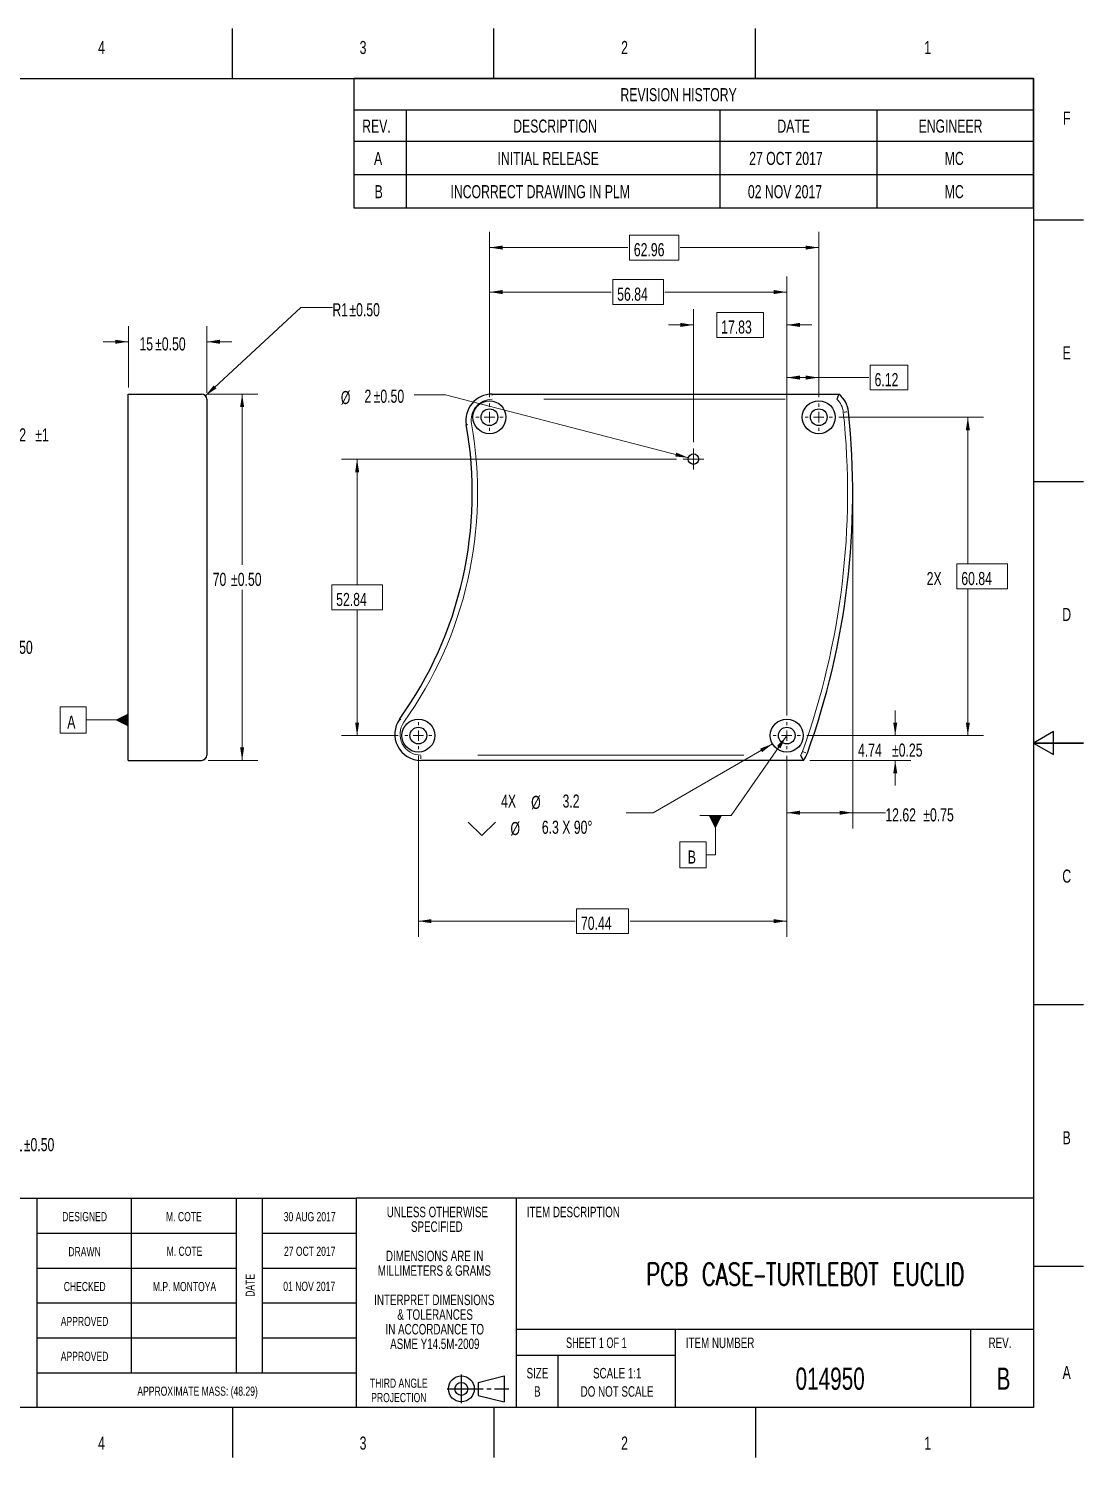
# Model space of a CAD drawing. Header units: millimetres. Extents: x -79 to 429, y -990 to 276.
# Drawn here: x 226.9 to 428.6, y 3.2 to 276.2 of the extents above; entities that cross this region are included whole.
import ezdxf

# ---------------------------------------------------------------- set-up
doc = ezdxf.new("R2010")
doc.units = ezdxf.units.MM
doc.styles.add('SLDTEXTSTYLE0', font='TXT', dxfattribs={"width": 0.7})
doc.styles.add('SLDTEXTSTYLE1', font='TXT', dxfattribs={"width": 0.65})
doc.styles.add('SLDTEXTSTYLE2', font='TXT', dxfattribs={"width": 0.7, "bigfont": 'bigfont'})
doc.dimstyles.new('SLDDIMSTYLE1', dxfattribs={"dimtxt": 2.5, "dimasz": 2.5, "dimexe": 0, "dimexo": 0.0625, "dimgap": -0.625, "dimtad": 0, "dimtih": 1, "dimtoh": 1, "dimrnd": 1e-09, "dimzin": 12, "dimdsep": 46, "dimtxsty": 'SLDTEXTSTYLE0', "dimsah": 1, "dimcen": 0.09, "dimadec": 0, "dimazin": 3, "dimtfac": 1, "dimtmove": 0, "dimatfit": 0, "dimfxl": 1, "dimfrac": 2, "dimtolj": 1, "dimarcsym": 0})
doc.dimstyles.new('SLDDIMSTYLE10', dxfattribs={"dimtxt": 2.5, "dimasz": 2.5, "dimexe": 0, "dimexo": 0.0625, "dimtad": 0, "dimtih": 1, "dimtoh": 1, "dimrnd": 1e-09, "dimzin": 12, "dimdsep": 46, "dimtxsty": 'SLDTEXTSTYLE0', "dimsah": 1, "dimcen": 0.09, "dimadec": 0, "dimazin": 3, "dimtol": 1, "dimtp": 0.5, "dimtm": 0.5, "dimtfac": 1, "dimtofl": 0, "dimtmove": 0, "dimatfit": 3, "dimfxl": 1, "dimfrac": 2, "dimtolj": 1, "dimtzin": 0, "dimarcsym": 0})
doc.dimstyles.new('SLDDIMSTYLE11', dxfattribs={"dimtxt": 2.5, "dimasz": 2.5, "dimexe": 0, "dimexo": 0.0625, "dimtad": 0, "dimtih": 1, "dimtoh": 1, "dimdec": 1, "dimrnd": 1e-09, "dimzin": 12, "dimdsep": 46, "dimtxsty": 'SLDTEXTSTYLE0', "dimsah": 1, "dimcen": 0, "dimadec": 0, "dimazin": 3, "dimtfac": 1, "dimtofl": 0, "dimtmove": 0, "dimatfit": 3, "dimfxl": 1, "dimfrac": 2, "dimtolj": 1, "dimtzin": 12, "dimarcsym": 0})
doc.dimstyles.new('SLDDIMSTYLE12', dxfattribs={"dimtxt": 2.5, "dimasz": 2.5, "dimexe": 0, "dimexo": 0.0625, "dimtad": 0, "dimtih": 1, "dimtoh": 1, "dimrnd": 1e-09, "dimzin": 12, "dimdsep": 46, "dimtxsty": 'SLDTEXTSTYLE0', "dimsah": 1, "dimcen": 0.09, "dimadec": 0, "dimazin": 3, "dimtol": 1, "dimtp": 0.25, "dimtm": 0.25, "dimtfac": 1, "dimtmove": 0, "dimatfit": 0, "dimfxl": 1, "dimfrac": 2, "dimtolj": 1, "dimarcsym": 0})
doc.dimstyles.new('SLDDIMSTYLE13', dxfattribs={"dimtxt": 2.5, "dimasz": 2.5, "dimexe": 0, "dimexo": 0.0625, "dimtad": 0, "dimtih": 1, "dimtoh": 1, "dimrnd": 1e-09, "dimzin": 12, "dimdsep": 46, "dimtxsty": 'SLDTEXTSTYLE0', "dimsah": 1, "dimcen": 0, "dimadec": 0, "dimazin": 3, "dimtol": 1, "dimtp": 0.5, "dimtm": 0.5, "dimtfac": 1, "dimtofl": 0, "dimtmove": 0, "dimatfit": 3, "dimfxl": 1, "dimfrac": 2, "dimtolj": 1, "dimtzin": 0, "dimarcsym": 0})
doc.dimstyles.new('SLDDIMSTYLE14', dxfattribs={"dimtxt": 2.5, "dimasz": 2.5, "dimexe": 0, "dimexo": 0.0625, "dimtad": 0, "dimtih": 1, "dimtoh": 1, "dimrnd": 1e-09, "dimzin": 12, "dimdsep": 46, "dimtxsty": 'SLDTEXTSTYLE0', "dimsah": 1, "dimcen": 0.09, "dimadec": 0, "dimazin": 3, "dimtol": 1, "dimtp": 0.75, "dimtm": 0.75, "dimtfac": 1, "dimtofl": 0, "dimtmove": 0, "dimatfit": 3, "dimfxl": 1, "dimfrac": 2, "dimtolj": 1, "dimarcsym": 0})
doc.dimstyles.new('SLDDIMSTYLE2', dxfattribs={"dimtxt": 2.5, "dimasz": 2.5, "dimexe": 0, "dimexo": 0.0625, "dimgap": -0.625, "dimtad": 0, "dimtih": 1, "dimtoh": 1, "dimrnd": 1e-09, "dimzin": 12, "dimdsep": 46, "dimtxsty": 'SLDTEXTSTYLE0', "dimsah": 1, "dimcen": 0.09, "dimadec": 0, "dimazin": 3, "dimtfac": 1, "dimtofl": 0, "dimtmove": 0, "dimatfit": 3, "dimfxl": 1, "dimfrac": 2, "dimtolj": 1, "dimarcsym": 0})
doc.dimstyles.new('SLDDIMSTYLE3', dxfattribs={"dimtxt": 2.5, "dimasz": 2.5, "dimexe": 0, "dimexo": 0.0625, "dimtad": 0, "dimtih": 1, "dimtoh": 1, "dimrnd": 1e-09, "dimzin": 12, "dimdsep": 46, "dimtxsty": 'SLDTEXTSTYLE0', "dimsah": 1, "dimcen": 0, "dimsd2": 1, "dimadec": 0, "dimazin": 3, "dimtol": 1, "dimtp": 0.5, "dimtm": 0.5, "dimtfac": 1, "dimtofl": 0, "dimtmove": 0, "dimatfit": 3, "dimfxl": 1, "dimfrac": 2, "dimtolj": 1, "dimtzin": 0, "dimarcsym": 0})
doc.dimstyles.new('SLDDIMSTYLE6', dxfattribs={"dimtxt": 2.5, "dimasz": 2.5, "dimexe": 0, "dimexo": 0.0625, "dimtad": 0, "dimtih": 1, "dimtoh": 1, "dimrnd": 1e-09, "dimzin": 12, "dimdsep": 46, "dimtxsty": 'SLDTEXTSTYLE0', "dimsah": 1, "dimcen": 0, "dimadec": 0, "dimazin": 3, "dimtol": 1, "dimtp": 0.5, "dimtm": 0.5, "dimtfac": 1, "dimtofl": 0, "dimtmove": 0, "dimatfit": 3, "dimfxl": 1, "dimfrac": 2, "dimtolj": 1, "dimtzin": 0, "dimarcsym": 0})
doc.dimstyles.new('SLDDIMSTYLE7', dxfattribs={"dimtxt": 2.5, "dimasz": 2.5, "dimexe": 0, "dimexo": 0.0625, "dimtad": 0, "dimtih": 1, "dimtoh": 1, "dimrnd": 1e-09, "dimzin": 12, "dimdsep": 46, "dimtxsty": 'SLDTEXTSTYLE0', "dimsah": 1, "dimcen": 0, "dimadec": 0, "dimazin": 3, "dimtol": 1, "dimtp": 1, "dimtm": 1, "dimtfac": 1, "dimtofl": 0, "dimtmove": 0, "dimatfit": 3, "dimfxl": 1, "dimfrac": 2, "dimtolj": 1, "dimarcsym": 0})
doc.dimstyles.new('SLDDIMSTYLE9', dxfattribs={"dimtxt": 2.5, "dimasz": 2.5, "dimexe": 0, "dimexo": 0.0625, "dimtad": 0, "dimtih": 1, "dimtoh": 1, "dimrnd": 1e-09, "dimzin": 12, "dimdsep": 46, "dimtxsty": 'SLDTEXTSTYLE0', "dimsah": 1, "dimcen": 0.09, "dimadec": 0, "dimazin": 3, "dimtol": 1, "dimtp": 0.5, "dimtm": 0.5, "dimtfac": 1, "dimtmove": 0, "dimatfit": 0, "dimfxl": 1, "dimfrac": 2, "dimtolj": 1, "dimtzin": 0, "dimarcsym": 0})

# ---------------------------------------------------------------- blocks, each defined once
blk = doc.blocks.new('SW_NOTE_1')
at = {"color": 0, "linetype": 'Continuous', "lineweight": 0, "char_height": 2, "attachment_point": 2, "style": 'SLDTEXTSTYLE0'}
for s, insert in [('UNLESS OTHERWISE', (12.25, 2.58)), ('SPECIFIED', (12.15, -0.22)), ('DIMENSIONS ARE IN', (11.73, -5.82)), ('MILLIMETERS & GRAMS', (11.68, -8.62)), ('INTERPRET DIMENSIONS', (11.67, -14.22)), ('& TOLERANCES', (11.82, -17.02)), ('IN ACCORDANCE TO', (11.76, -19.82)), ('ASME Y14.5M-2009', (11.77, -22.62))]:
    blk.add_mtext(s, dxfattribs=dict(at, insert=insert))
blk = doc.blocks.new('SW_NOTE_2')
at = {"color": 0, "linetype": 'Continuous', "lineweight": 0, "char_height": 2, "attachment_point": 2, "style": 'SLDTEXTSTYLE0'}
for s, insert in [('SCALE 1:1', (5.59, 2.58)), ('DO NOT SCALE', (5.56, -0.92))]:
    blk.add_mtext(s, dxfattribs=dict(at, insert=insert))
blk = doc.blocks.new('SW_NOTE_4')
at = {"color": 0, "linetype": 'Continuous', "lineweight": 0, "char_height": 1.75, "attachment_point": 2, "style": 'SLDTEXTSTYLE0'}
for s, insert in [('THIRD ANGLE', (6.84, 2.26)), ('PROJECTION', (6.86, -0.49))]:
    blk.add_mtext(s, dxfattribs=dict(at, insert=insert))
blk = doc.blocks.new('SW_NOTE_5')
at = {"color": 0, "linetype": 'Continuous', "lineweight": 0, "char_height": 2, "attachment_point": 2, "style": 'SLDTEXTSTYLE0'}
for s, insert in [('SIZE', (2.53, 2.58)), ('B', (2.51, -0.92))]:
    blk.add_mtext(s, dxfattribs=dict(at, insert=insert))
blk = doc.blocks.new('SW_TABLEANNOTATION_0')
at = {"color": 0, "linetype": 'Continuous', "lineweight": 25}
for p, q in [((0, 0), (0, -24.7)), ((130, 0), (0, 0)), ((130, -24.7), (130, 0)), ((0, -6), (130, -6)), ((10, -6), (10, -12)), ((70, -6), (70, -12)), ((100, -6), (100, -12)), ((0, -12), (130, -12)), ((10, -12), (10, -24.7)), ((70, -12), (70, -24.7)), ((100, -12), (100, -24.7)), ((0, -18.35), (130, -18.35)), ((0, -24.7), (130, -24.7))]:
    blk.add_line(p, q, dxfattribs=at)
at = {"color": 0, "linetype": 'Continuous', "lineweight": 25, "char_height": 2.5, "attachment_point": 1, "style": 'SLDTEXTSTYLE0'}
for s, insert in [('REVISION HISTORY', (51, -1.86)), ('REV.', (1.62, -7.86)), ('DESCRIPTION', (30.5, -7.86)), ('DATE', (81, -7.86)), ('ENGINEER', (108, -7.86)), ('A', (3.88, -14.04)), ('INITIAL RELEASE', (27.5, -14.04)), ('27 OCT 2017', (75.62, -14.04)), ('MC', (113, -14.04)), ('B', (4, -20.39)), ('INCORRECT DRAWING IN PLM', (18.5, -20.39)), ('02 NOV 2017', (75.37, -20.39)), ('MC', (113, -20.39))]:
    blk.add_mtext(s, dxfattribs=dict(at, insert=insert))
blk = doc.blocks.new('_D_4')
at = {"color": 7, "linetype": 'Continuous', "lineweight": 18}
blk.add_solid([(210.1, 152.74), (212.49, 153.57), (212.13, 154.25)], dxfattribs=at)
at = {"color": 7, "linetype": 'Continuous', "lineweight": 18, "char_height": 2.5, "attachment_point": 1, "style": 'SLDTEXTSTYLE0'}
for s, insert in [('R74.25', (211.89, 159.24)), ('±0.50', (221.89, 159.24))]:
    blk.add_mtext(s, dxfattribs=dict(at, insert=insert))
blk = doc.blocks.new('_D_7')
at = {"color": 7, "linetype": 'Continuous', "lineweight": 18}
for p, q in [((123.39, 206), (117.39, 206)), ((129.77, 205.22), (123.39, 206))]:
    blk.add_line(p, q, dxfattribs=at)
blk.add_arc((275.7, 187.52), 147, 171.9151, 173.4681, dxfattribs=at)
blk.add_solid([(129.77, 205.22), (127.34, 205.91), (127.24, 205.14)], dxfattribs=at)
at = {"color": 7, "linetype": 'Continuous', "lineweight": 18, "char_height": 2.5, "attachment_point": 1, "style": 'SLDTEXTSTYLE0'}
for s, insert in [('R147', (102.64, 206.85)), ('±0.50', (109.64, 206.85))]:
    blk.add_mtext(s, dxfattribs=dict(at, insert=insert))
blk = doc.blocks.new('_D_9')
at = {"color": 7, "linetype": 'Continuous', "lineweight": 18}
for p, q in [((198.33, 196.47), (208.71, 199)), ((208.71, 199), (214.71, 199))]:
    blk.add_line(p, q, dxfattribs=at)
blk.add_solid([(198.33, 196.47), (200.85, 196.69), (200.67, 197.43)], dxfattribs=at)
at = {"color": 7, "linetype": 'Continuous', "lineweight": 18, "char_height": 2.5, "attachment_point": 1, "style": 'SLDTEXTSTYLE0'}
for s, insert in [('3X', (214.71, 199.84)), ('R6.32', (220.21, 199.84)), ('±1', (228.21, 199.84))]:
    blk.add_mtext(s, dxfattribs=dict(at, insert=insert))
blk = doc.blocks.new('_D_10')
at = {"color": 7, "linetype": 'Continuous', "lineweight": 18}
for p, q in [((246.01, 207.63), (246.01, 219.38)), ((261.01, 206.63), (261.01, 219.38)), ((246.01, 216.38), (241.2, 216.38)), ((261.01, 216.38), (265.81, 216.38))]:
    blk.add_line(p, q, dxfattribs=at)
for points in [[(246.01, 216.38), (243.51, 216.76), (243.51, 215.99)], [(261.01, 216.38), (263.51, 215.99), (263.51, 216.76)]]:
    blk.add_solid(points, dxfattribs=at)
at = {"color": 7, "linetype": 'Continuous', "lineweight": 18, "char_height": 2.5, "attachment_point": 1, "style": 'SLDTEXTSTYLE0'}
for s, insert in [('15', (248.13, 217.22)), ('±0.50', (251.13, 217.22))]:
    blk.add_mtext(s, dxfattribs=dict(at, insert=insert))
blk = doc.blocks.new('_D_11')
at = {"color": 7, "linetype": 'Continuous', "lineweight": 18}
for p, q in [((261.26, 206.38), (270.77, 206.38)), ((267.77, 206.38), (267.77, 173.75)), ((267.77, 136.38), (267.77, 169)), ((261.26, 136.38), (270.77, 136.38))]:
    blk.add_line(p, q, dxfattribs=at)
for points in [[(267.77, 206.38), (267.38, 203.88), (268.15, 203.88)], [(267.77, 136.38), (268.15, 138.88), (267.38, 138.88)]]:
    blk.add_solid(points, dxfattribs=at)
at = {"color": 7, "linetype": 'Continuous', "lineweight": 18, "char_height": 2.5, "attachment_point": 1, "style": 'SLDTEXTSTYLE0'}
for s, insert in [('70', (262.14, 172.22)), ('±0.50', (265.64, 172.22))]:
    blk.add_mtext(s, dxfattribs=dict(at, insert=insert))
blk = doc.blocks.new('_D_12')
at = {"color": 7, "linetype": 'Continuous', "lineweight": 18}
for p, q in [((260.74, 206.05), (279.02, 222.9)), ((279.02, 222.9), (285.02, 222.9))]:
    blk.add_line(p, q, dxfattribs=at)
blk.add_solid([(260.74, 206.05), (262.84, 207.47), (262.32, 208.03)], dxfattribs=at)
at = {"color": 7, "linetype": 'Continuous', "lineweight": 18, "char_height": 2.5, "attachment_point": 1, "style": 'SLDTEXTSTYLE0'}
for s, insert in [('R1', (285.02, 223.74)), ('±0.50', (288.27, 223.74))]:
    blk.add_mtext(s, dxfattribs=dict(at, insert=insert))
blk = doc.blocks.new('SW_DATUMTAG_0')
at = {"color": 0, "linetype": 'Continuous', "lineweight": 18}
for p, q in [((-1.38, -0.12), (-1.38, 4.88)), ((-1.38, 4.88), (3.62, 4.88)), ((3.62, 4.88), (3.62, -0.12)), ((11.68, 2.38), (3.62, 2.38)), ((3.62, -0.12), (-1.38, -0.12))]:
    blk.add_line(p, q, dxfattribs=at)
blk.add_solid([(11.68, 1.13), (11.68, 3.62), (9.18, 2.38)], dxfattribs=at)
at = {"color": 0, "linetype": 'Continuous', "lineweight": 18, "insert": (0, 3.22), "char_height": 2.5, "attachment_point": 1, "style": 'SLDTEXTSTYLE0'}
blk.add_mtext('A', dxfattribs=at)
blk = doc.blocks.new('SW_SYMBOL_HOLE_SINK')
at = {"color": 0, "linetype": 'Continuous', "lineweight": 18}
for p, q in [((0, 875), (800, 75)), ((800, 75), (1600, 875))]:
    blk.add_line(p, q, dxfattribs=at)
blk = doc.blocks.new('_D_13')
at = {"color": 7, "linetype": 'Continuous', "lineweight": 18}
for p, q in [((369.17, 139.54), (346.38, 126.38)), ((346.38, 126.38), (341.17, 126.38))]:
    blk.add_line(p, q, dxfattribs=at)
blk.add_solid([(369.17, 139.54), (366.81, 138.62), (367.2, 137.95)], dxfattribs=at)
at = {"color": 7, "linetype": 'Continuous', "lineweight": 18, "xscale": 0.00325, "yscale": 0.00325, "zscale": 0.00325}
blk.add_blockref('SW_SYMBOL_HOLE_SINK', (310.99, 121.75), dxfattribs=at)
at = {"color": 7, "linetype": 'Continuous', "lineweight": 18, "char_height": 2.5, "attachment_point": 1, "style": 'SLDTEXTSTYLE0'}
for s, insert in [('4X', (317.28, 129.85)), ('%%c', (323.03, 129.6)), ('3.2', (329.03, 129.85)), ('%%c', (319.07, 124.6)), ('6.3 X 90°', (325.07, 124.85))]:
    blk.add_mtext(s, dxfattribs=dict(at, insert=insert))
blk = doc.blocks.new('_D_14')
at = {"color": 7, "linetype": 'Continuous', "lineweight": 18}
for p, q in [((381.87, 201.96), (409.52, 201.96)), ((406.52, 201.96), (406.52, 173.91)), ((404.43, 169.16), (404.43, 173.91)), ((404.43, 173.91), (414.12, 173.91)), ((414.12, 173.91), (414.12, 169.16)), ((414.12, 169.16), (404.43, 169.16)), ((406.52, 141.11), (406.52, 169.16)), ((375.75, 141.11), (409.52, 141.11))]:
    blk.add_line(p, q, dxfattribs=at)
for points in [[(406.52, 201.96), (406.14, 199.46), (406.91, 199.46)], [(406.52, 141.11), (406.91, 143.61), (406.14, 143.61)]]:
    blk.add_solid(points, dxfattribs=at)
at = {"color": 7, "linetype": 'Continuous', "lineweight": 18, "char_height": 2.5, "attachment_point": 1, "style": 'SLDTEXTSTYLE0'}
for s, insert in [('2X', (398.65, 172.38)), ('60.84', (405.27, 172.38))]:
    blk.add_mtext(s, dxfattribs=dict(at, insert=insert))
blk = doc.blocks.new('_D_15')
at = {"color": 7, "linetype": 'Continuous', "lineweight": 18}
for p, q in [((315.06, 205.81), (315.06, 237.38)), ((341.82, 232), (341.82, 236.75)), ((341.82, 236.75), (351.26, 236.75)), ((351.26, 236.75), (351.26, 232)), ((378.02, 205.81), (378.02, 237.38)), ((315.06, 234.38), (341.54, 234.38)), ((378.02, 234.38), (351.54, 234.38)), ((351.26, 232), (341.82, 232))]:
    blk.add_line(p, q, dxfattribs=at)
for points in [[(315.06, 234.38), (317.56, 233.99), (317.56, 234.76)], [(378.02, 234.38), (375.52, 234.76), (375.52, 233.99)]]:
    blk.add_solid(points, dxfattribs=at)
at = {"color": 7, "linetype": 'Continuous', "lineweight": 18, "insert": (342.66, 235.22), "char_height": 2.5, "attachment_point": 1, "style": 'SLDTEXTSTYLE0'}
blk.add_mtext('62.96', dxfattribs=at)
blk = doc.blocks.new('_D_16')
at = {"color": 7, "linetype": 'Continuous', "lineweight": 18}
for p, q in [((371.9, 144.96), (371.9, 212.53)), ((378.02, 205.81), (378.02, 212.53)), ((387.85, 207.16), (387.85, 211.91)), ((387.85, 211.91), (395.04, 211.91)), ((395.04, 211.91), (395.04, 207.16)), ((371.9, 209.53), (378.02, 209.53)), ((378.02, 209.53), (387.57, 209.53)), ((395.04, 207.16), (387.85, 207.16))]:
    blk.add_line(p, q, dxfattribs=at)
for points in [[(371.9, 209.53), (374.4, 209.15), (374.4, 209.92)], [(378.02, 209.53), (375.52, 209.92), (375.52, 209.15)]]:
    blk.add_solid(points, dxfattribs=at)
at = {"color": 7, "linetype": 'Continuous', "lineweight": 18, "insert": (388.69, 210.38), "char_height": 2.5, "attachment_point": 1, "style": 'SLDTEXTSTYLE0'}
blk.add_mtext('6.12', dxfattribs=at)
blk = doc.blocks.new('_D_17')
at = {"color": 7, "linetype": 'Continuous', "lineweight": 18}
for p, q in [((315.06, 205.81), (315.06, 228.87)), ((338.63, 223.5), (338.63, 228.25)), ((338.63, 228.25), (348.32, 228.25)), ((348.32, 228.25), (348.32, 223.5)), ((371.9, 144.96), (371.9, 228.87)), ((315.06, 225.87), (338.35, 225.87)), ((371.9, 225.87), (348.6, 225.87)), ((348.32, 223.5), (338.63, 223.5))]:
    blk.add_line(p, q, dxfattribs=at)
for points in [[(315.06, 225.87), (317.56, 225.49), (317.56, 226.26)], [(371.9, 225.87), (369.4, 226.26), (369.4, 225.49)]]:
    blk.add_solid(points, dxfattribs=at)
at = {"color": 7, "linetype": 'Continuous', "lineweight": 18, "insert": (339.48, 226.72), "char_height": 2.5, "attachment_point": 1, "style": 'SLDTEXTSTYLE0'}
blk.add_mtext('56.84', dxfattribs=at)
blk = doc.blocks.new('_D_18')
at = {"color": 7, "linetype": 'Continuous', "lineweight": 18}
for p, q in [((301.46, 137.26), (301.46, 102.66)), ((371.9, 137.26), (371.9, 102.66)), ((331.71, 103.28), (331.71, 108.03)), ((331.71, 108.03), (341.65, 108.03)), ((341.65, 108.03), (341.65, 103.28)), ((301.46, 105.66), (331.43, 105.66)), ((371.9, 105.66), (341.93, 105.66)), ((341.65, 103.28), (331.71, 103.28))]:
    blk.add_line(p, q, dxfattribs=at)
for points in [[(301.46, 105.66), (303.96, 105.27), (303.96, 106.04)], [(371.9, 105.66), (369.4, 106.04), (369.4, 105.27)]]:
    blk.add_solid(points, dxfattribs=at)
at = {"color": 7, "linetype": 'Continuous', "lineweight": 18, "insert": (332.55, 106.5), "char_height": 2.5, "attachment_point": 1, "style": 'SLDTEXTSTYLE0'}
blk.add_mtext('70.44', dxfattribs=at)
blk = doc.blocks.new('_D_19')
at = {"color": 7, "linetype": 'Continuous', "lineweight": 18}
for p, q in [((392.64, 141.11), (392.64, 145.92)), ((375.75, 141.11), (395.64, 141.11)), ((376.34, 136.38), (395.64, 136.38)), ((392.64, 136.38), (392.64, 131.57))]:
    blk.add_line(p, q, dxfattribs=at)
for points in [[(392.64, 141.11), (393.03, 143.61), (392.26, 143.61)], [(392.64, 136.38), (392.26, 133.88), (393.03, 133.88)]]:
    blk.add_solid(points, dxfattribs=at)
at = {"color": 7, "linetype": 'Continuous', "lineweight": 18, "char_height": 2.5, "attachment_point": 1, "style": 'SLDTEXTSTYLE0'}
for s, insert in [('4.74', (385.52, 139.59)), ('±0.25', (392.02, 139.59))]:
    blk.add_mtext(s, dxfattribs=dict(at, insert=insert))
blk = doc.blocks.new('_D_20')
at = {"color": 7, "linetype": 'Continuous', "lineweight": 18}
for p, q in [((306.66, 206.25), (300.66, 206.25)), ((353.1, 194.2), (306.66, 206.25))]:
    blk.add_line(p, q, dxfattribs=at)
blk.add_solid([(353.1, 194.2), (350.77, 195.2), (350.58, 194.46)], dxfattribs=at)
at = {"color": 7, "linetype": 'Continuous', "lineweight": 18, "char_height": 2.5, "attachment_point": 1, "style": 'SLDTEXTSTYLE0'}
for s, insert in [('%%c', (286.64, 206.97)), ('2', (291.16, 207.22)), ('±0.50', (292.91, 207.22))]:
    blk.add_mtext(s, dxfattribs=dict(at, insert=insert))
blk = doc.blocks.new('_D_21')
at = {"color": 7, "linetype": 'Continuous', "lineweight": 18}
for p, q in [((384.52, 186.27), (384.52, 123.38)), ((371.9, 137.26), (371.9, 123.38)), ((371.9, 126.38), (384.52, 126.38)), ((384.52, 126.38), (390.75, 126.38))]:
    blk.add_line(p, q, dxfattribs=at)
for points in [[(371.9, 126.38), (374.4, 125.99), (374.4, 126.76)], [(384.52, 126.38), (382.02, 126.76), (382.02, 125.99)]]:
    blk.add_solid(points, dxfattribs=at)
at = {"color": 7, "linetype": 'Continuous', "lineweight": 18, "char_height": 2.5, "attachment_point": 1, "style": 'SLDTEXTSTYLE0'}
for s, insert in [('12.62', (390.75, 127.22)), ('±0.75', (398, 127.22))]:
    blk.add_mtext(s, dxfattribs=dict(at, insert=insert))
blk = doc.blocks.new('_D_22')
at = {"color": 7, "linetype": 'Continuous', "lineweight": 18}
for p, q in [((350.81, 193.95), (286.75, 193.95)), ((289.75, 193.95), (289.75, 169.91)), ((284.91, 165.16), (284.91, 169.91)), ((284.91, 169.91), (294.59, 169.91)), ((294.59, 169.91), (294.59, 165.16)), ((294.59, 165.16), (284.91, 165.16)), ((289.75, 141.11), (289.75, 165.16)), ((297.61, 141.11), (286.75, 141.11))]:
    blk.add_line(p, q, dxfattribs=at)
for points in [[(289.75, 193.95), (289.37, 191.45), (290.14, 191.45)], [(289.75, 141.11), (290.14, 143.61), (289.37, 143.61)]]:
    blk.add_solid(points, dxfattribs=at)
at = {"color": 7, "linetype": 'Continuous', "lineweight": 18, "insert": (285.75, 168.38), "char_height": 2.5, "attachment_point": 1, "style": 'SLDTEXTSTYLE0'}
blk.add_mtext('52.84', dxfattribs=at)
blk = doc.blocks.new('_D_23')
at = {"color": 7, "linetype": 'Continuous', "lineweight": 18}
for p, q in [((354.06, 197.2), (354.06, 222.59)), ((358.51, 217.22), (358.51, 221.97)), ((358.51, 221.97), (367.45, 221.97)), ((367.45, 221.97), (367.45, 217.22)), ((371.9, 144.96), (371.9, 222.59)), ((354.06, 219.59), (349.26, 219.59)), ((371.9, 219.59), (376.71, 219.59)), ((367.45, 217.22), (358.51, 217.22))]:
    blk.add_line(p, q, dxfattribs=at)
for points in [[(354.06, 219.59), (351.56, 219.98), (351.56, 219.21)], [(371.9, 219.59), (374.4, 219.21), (374.4, 219.98)]]:
    blk.add_solid(points, dxfattribs=at)
at = {"color": 7, "linetype": 'Continuous', "lineweight": 18, "insert": (359.36, 220.44), "char_height": 2.5, "attachment_point": 1, "style": 'SLDTEXTSTYLE0'}
blk.add_mtext('17.83', dxfattribs=at)
blk = doc.blocks.new('SW_CENTERMARKSYMBOL_9')
at = {"color": 0, "linetype": 'Continuous', "lineweight": 0}
for p, q in [((-2, 0), (-2.6, 0)), ((0, 0), (-1, 0)), ((0, 2), (0, 2.6)), ((0, 0), (0, 1)), ((0, 0), (0, -1)), ((0, 0), (1, 0)), ((2, 0), (2.6, 0)), ((0, -2), (0, -2.6))]:
    blk.add_line(p, q, dxfattribs=at)
blk = doc.blocks.new('SW_CENTERMARKSYMBOL_10')
at = {"color": 0, "linetype": 'Continuous', "lineweight": 0}
for p, q in [((-2, 0), (-2.6, 0)), ((0, 0), (-1, 0)), ((0, 2), (0, 2.6)), ((0, 0), (0, 1)), ((0, 0), (0, -1)), ((0, 0), (1, 0)), ((2, 0), (2.6, 0)), ((0, -2), (0, -2.6))]:
    blk.add_line(p, q, dxfattribs=at)
blk = doc.blocks.new('SW_CENTERMARKSYMBOL_11')
at = {"color": 0, "linetype": 'Continuous', "lineweight": 0}
for p, q in [((-2, 0), (-2.6, 0)), ((0, 0), (-1, 0)), ((0, 2), (0, 2.6)), ((0, 0), (0, 1)), ((0, 0), (0, -1)), ((0, 0), (1, 0)), ((2, 0), (2.6, 0)), ((0, -2), (0, -2.6))]:
    blk.add_line(p, q, dxfattribs=at)
blk = doc.blocks.new('SW_CENTERMARKSYMBOL_12')
at = {"color": 0, "linetype": 'Continuous', "lineweight": 0}
for p, q in [((-2, 0), (-2.6, 0)), ((0, 0), (-1, 0)), ((0, 2), (0, 2.6)), ((0, 0), (0, 1)), ((0, 0), (0, -1)), ((0, 0), (1, 0)), ((2, 0), (2.6, 0)), ((0, -2), (0, -2.6))]:
    blk.add_line(p, q, dxfattribs=at)
blk = doc.blocks.new('SW_CENTERMARKSYMBOL_13')
at = {"color": 0, "linetype": 'Continuous', "lineweight": 0}
for p, q in [((-1, 0), (-2, 0)), ((0, 0), (-1, 0)), ((0, 1), (0, 2)), ((0, 0), (0, 1)), ((0, 0), (0, -1)), ((0, 0), (1, 0)), ((1, 0), (2, 0)), ((0, -1), (0, -2))]:
    blk.add_line(p, q, dxfattribs=at)
blk = doc.blocks.new('SW_DATUMTAG_2')
at = {"color": 0, "linetype": 'Continuous', "lineweight": 18}
for p, q in [((18.81, 25.02), (8.28, 9.88)), ((8.28, 9.88), (2.28, 9.88)), ((5.28, 9.88), (5.28, 2.38)), ((-1.5, -0.12), (-1.5, 4.88)), ((-1.5, 4.88), (3.5, 4.88)), ((3.5, 4.88), (3.5, -0.12)), ((5.28, 2.38), (3.5, 2.38)), ((3.5, -0.12), (-1.5, -0.12))]:
    blk.add_line(p, q, dxfattribs=at)
for points in [[(18.81, 25.02), (17.06, 23.18), (17.69, 22.74)], [(6.53, 9.88), (4.03, 9.88), (5.28, 7.38)]]:
    blk.add_solid(points, dxfattribs=at)
at = {"color": 0, "linetype": 'Continuous', "lineweight": 18, "insert": (0, 3.22), "char_height": 2.5, "attachment_point": 1, "style": 'SLDTEXTSTYLE0'}
blk.add_mtext('B', dxfattribs=at)
blk = doc.blocks.new('_D_28')
at = {"color": 7, "linetype": 'Continuous', "lineweight": 18}
for p, q in [((215.4, 74.21), (216.77, 63.35)), ((216.77, 63.35), (222.77, 63.35))]:
    blk.add_line(p, q, dxfattribs=at)
blk.add_solid([(215.4, 74.21), (215.33, 71.68), (216.09, 71.78)], dxfattribs=at)
at = {"color": 7, "linetype": 'Continuous', "lineweight": 18, "char_height": 2.5, "attachment_point": 1, "style": 'SLDTEXTSTYLE0'}
for s, insert in [('R1', (222.77, 64.2)), ('±0.50', (226.02, 64.2))]:
    blk.add_mtext(s, dxfattribs=dict(at, insert=insert))

msp = doc.modelspace()

# ---------------------------------------------------------------- linework, layer by layer
at = {"color": 7, "linetype": 'Continuous', "lineweight": 25}
for p, q in [((265.9, 266.7), (265.9, 276.225)), ((315.9, 266.7), (315.9, 276.225)), ((365.9, 266.7), (365.9, 276.225)), ((12.7, 266.7), (419.1, 266.7)), ((419.1, 266.7), (419.1, 12.7)), ((419.1, 239.7), (428.625, 239.7)), ((246.005, 206.377), (260.005, 206.377)), ((246.005, 200.503), (246.005, 206.377)), ((261.005, 205.377), (261.005, 200.678)), ((315.553, 206.377), (381.862, 206.377)), ((246.005, 144.288), (246.005, 200.503)), ((261.005, 200.678), (261.005, 143.706)), ((419.1, 189.7), (428.625, 189.7)), ((246.005, 136.377), (246.005, 144.288)), ((261.005, 143.706), (261.005, 137.377)), ((428.626, 139.7), (419.099, 139.7)), ((422.91, 141.9), (419.1, 139.7)), ((419.1, 139.7), (428.625, 139.7)), ((419.1, 139.7), (422.91, 137.5)), ((422.91, 137.5), (422.91, 141.9)), ((246.005, 136.377), (260.005, 136.377)), ((375.09, 136.377), (301.953, 136.377)), ((419.1, 89.7), (428.625, 89.7)), ((165.1, 52.7), (228.6, 52.7)), ((228.6, 52.7), (289.6, 52.7)), ((228.6, 12.7), (228.6, 52.7)), ((246.6, 19.367), (246.6, 52.7)), ((266.6, 52.7), (266.6, 19.367)), ((271.6, 52.7), (271.6, 19.367)), ((320.2, 52.7), (289.6, 52.7)), ((289.6, 52.7), (289.6, 12.7)), ((419.1, 52.7), (320.2, 52.7)), ((320.2, 12.7), (320.2, 52.7)), ((320.2, 47.7), (320.221, 47.673)), ((228.6, 46.033), (266.6, 46.033)), ((271.6, 46.033), (289.6, 46.033)), ((228.6, 39.367), (266.6, 39.367)), ((271.6, 39.367), (289.6, 39.367)), ((419.1, 39.7), (428.625, 39.7)), ((228.6, 32.7), (266.6, 32.7)), ((271.6, 32.7), (289.6, 32.7)), ((320.2, 27.7), (419.1, 27.7)), ((350.6, 12.7), (350.6, 27.7)), ((407.1, 12.7), (407.1, 27.7)), ((228.6, 26.033), (266.6, 26.033)), ((271.6, 26.033), (289.6, 26.033)), ((320.2, 22.7), (350.6, 22.7)), ((328.2, 12.7), (328.2, 22.7)), ((228.6, 19.367), (289.6, 19.367)), ((309.683, 13.543), (309.683, 19.003)), ((312.901, 17.51), (317.851, 18.748)), ((312.901, 17.51), (312.901, 15.035)), ((317.851, 18.748), (317.851, 13.798)), ((306.953, 16.273), (313.86, 16.273)), ((312.901, 15.035), (317.851, 13.798)), ((314.532, 16.273), (315.405, 16.273)), ((316.023, 16.273), (318.732, 16.273)), ((419.1, 12.7), (12.7, 12.7)), ((265.9, 12.7), (265.9, 3.175)), ((315.9, 12.7), (315.9, 3.175)), ((365.9, 12.7), (365.9, 3.175))]:
    msp.add_line(p, q, dxfattribs=at)
at = {"color": 8, "linetype": 'Continuous', "lineweight": 18}
for p, q in [((315.553, 206.362), (315.553, 206.084)), ((371.598, 205.377), (325.443, 205.377)), ((301.953, 137.228), (301.953, 136.67)), ((312.844, 137.377), (363.672, 137.377))]:
    msp.add_line(p, q, dxfattribs=at)
at = {"color": 8, "linetype": 'Continuous', "lineweight": 18, "flags": 128}
for points in [[(382.86, 202.913), (382.906, 202.918), (383.092, 202.938), (383.264, 202.956), (383.415, 202.972)], [(310.645, 200.505), (310.649, 200.506), (310.705, 200.516), (310.796, 200.532), (310.919, 200.554)], [(297.9, 144.28), (297.903, 144.277), (297.95, 144.244), (298.025, 144.19), (298.126, 144.118)], [(375.037, 138.028), (375.08, 138.012), (375.256, 137.949), (375.419, 137.89), (375.561, 137.839)]]:
    msp.add_lwpolyline(points, dxfattribs=at)
at = {"color": 7, "linetype": 'Continuous', "lineweight": 25}
for centre, radius in [((315.056, 201.955), 3.15), ((378.019, 201.955), 3.15), ((315.056, 201.955), 1.6), ((378.019, 201.955), 1.6), ((354.064, 193.951), 1), ((301.459, 141.113), 3.15), ((301.459, 141.113), 1.6), ((371.899, 141.113), 3.15), ((371.899, 141.113), 1.6), ((309.683, 16.273), 2.475), ((309.683, 16.273), 1.237)]:
    msp.add_circle(centre, radius, dxfattribs=at)
for centre, radius, start, end in [((260.005, 205.377), 1, 0, 90), ((315.553, 201.377), 5, 90, 190.06782), ((378.734, 202.476), 5, 6.04475, 51.27272), ((237.524, 187.523), 147, 340.20463, 6.04475), ((237.524, 187.523), 74.25, 324.38865, 10.06782), ((301.953, 141.377), 5, 144.38865, 270), ((260.005, 137.377), 1, 270, 0), ((371.132, 139.433), 5, 322.32353, 340.20463)]:
    msp.add_arc(centre, radius, start, end, dxfattribs=at)
at = {"color": 8, "linetype": 'Continuous', "lineweight": 18}
for centre, radius, start, end in [((315.553, 201.377), 4, 90, 190.06782), ((378.734, 202.476), 4, 6.04475, 46.48264), ((237.524, 187.523), 146, 340.20463, 6.04475), ((237.524, 187.523), 75.25, 324.38865, 10.06782), ((301.953, 141.377), 4, 144.38865, 270), ((371.132, 139.433), 4, 329.06919, 340.20463)]:
    msp.add_arc(centre, radius, start, end, dxfattribs=at)
at = {"color": 7, "linetype": 'Continuous', "lineweight": 25}
for points, knots in [([(381.862, 206.377), (381.862, 206.377), (381.852, 206.349), (381.815, 206.243), (381.787, 206.166), (381.719, 205.978), (381.678, 205.867), (381.588, 205.63), (381.538, 205.502), (381.488, 205.377)], [0, 0, 0, 0, 0.25, 0.25, 0.5, 0.5, 0.75, 0.75, 1, 1, 1, 1]), ([(375.09, 136.377), (375.09, 136.377), (375.075, 136.407), (375.02, 136.518), (374.98, 136.598), (374.834, 136.884), (374.701, 137.135), (374.564, 137.377)], [0, 0, 0, 0, 0.25, 0.25, 0.5, 0.5, 1, 1, 1, 1])]:
    msp.add_open_spline(points, degree=3, knots=knots, dxfattribs=at)

# ---------------------------------------------------------------- block references
msp.add_blockref('SW_TABLEANNOTATION_0', (289.1, 266.7), dxfattribs=at)
at = {"color": 7, "linetype": 'Continuous', "lineweight": 0}
for name, p in [('SW_CENTERMARKSYMBOL_12', (315.056, 201.955)), ('SW_CENTERMARKSYMBOL_9', (378.019, 201.955)), ('SW_CENTERMARKSYMBOL_13', (354.064, 193.951)), ('SW_CENTERMARKSYMBOL_11', (301.459, 141.113)), ('SW_CENTERMARKSYMBOL_10', (371.899, 141.113)), ('SW_NOTE_1', (292.841, 48.5)), ('SW_NOTE_5', (321.7, 17.697)), ('SW_NOTE_2', (333.9, 17.697)), ('SW_NOTE_4', (290.875, 15.979))]:
    msp.add_blockref(name, p, dxfattribs=at)
at = {"color": 7, "linetype": 'Continuous', "lineweight": 18}
for name, p in [('SW_DATUMTAG_0', (234.33, 141.725)), ('SW_DATUMTAG_2', (352.973, 115.939))]:
    msp.add_blockref(name, p, dxfattribs=at)

# ---------------------------------------------------------------- texts
at = {"color": 7, "linetype": 'Continuous', "lineweight": 25, "char_height": 2.5, "attachment_point": 2, "style": 'SLDTEXTSTYLE0'}
for s, insert in [('4', (240.877, 273.863)), ('3', (290.884, 273.863)), ('2', (340.884, 273.863)), ('1', (398.85, 273.863)), ('F', (425.434, 260.363)), ('E', (425.434, 215.513)), ('D', (425.427, 165.513)), ('C', (425.434, 115.513)), ('B', (425.427, 65.513)), ('A', (425.419, 20.663)), ('4', (240.877, 7.163)), ('3', (290.884, 7.163)), ('2', (340.884, 7.163)), ('1', (398.85, 7.163))]:
    msp.add_mtext(s, dxfattribs=dict(at, insert=insert))
at = {"color": 7, "linetype": 'Continuous', "lineweight": 0}
for s, insert, char_height, attachment_point, style in [('DESIGNED', (237.655, 50.071), 1.75, 2, 'SLDTEXTSTYLE0'), ('M. COTE', (256.633, 50.063), 1.75, 2, 'SLDTEXTSTYLE0'), ('30 AUG 2017', (280.677, 50.05), 1.75, 2, 'SLDTEXTSTYLE0'), ('ITEM DESCRIPTION', (322.2, 51.071), 2, 1, 'SLDTEXTSTYLE0'), ('DRAWN', (237.633, 43.373), 1.75, 2, 'SLDTEXTSTYLE0'), ('M. COTE', (256.745, 43.448), 1.75, 2, 'SLDTEXTSTYLE0'), ('27 OCT 2017', (280.687, 43.448), 1.75, 2, 'SLDTEXTSTYLE0'), ('PCB CASE—TURTLEBOT EUCLID', (375.45, 40.308), 4.23333, 2, 'SLDTEXTSTYLE2'), ('CHECKED', (237.66, 36.706), 1.75, 2, 'SLDTEXTSTYLE0'), ('M.P. MONTOYA', (256.745, 36.706), 1.75, 2, 'SLDTEXTSTYLE0'), ('01 NOV 2017', (280.596, 36.752), 1.75, 2, 'SLDTEXTSTYLE0'), ('APPROVED', (237.638, 30.039), 1.75, 2, 'SLDTEXTSTYLE0'), ('SHEET 1 OF 1', (335.494, 26.085), 2, 2, 'SLDTEXTSTYLE1'), ('ITEM NUMBER', (352.6, 26.071), 2, 1, 'SLDTEXTSTYLE0'), ('REV.', (410.491, 26.071), 2, 1, 'SLDTEXTSTYLE0'), ('APPROVED', (237.638, 23.373), 1.75, 2, 'SLDTEXTSTYLE0'), ('014950', (380.197, 20.337), 4.2333, 2, 'SLDTEXTSTYLE0'), ('B', (413.345, 20.346), 4.233, 2, 'SLDTEXTSTYLE0'), ('APPROXIMATE MASS: (48.29)', (259.248, 16.709), 1.75, 2, 'SLDTEXTSTYLE0')]:
    msp.add_mtext(s, dxfattribs=dict(at, insert=insert, char_height=char_height, attachment_point=attachment_point, style=style))
at = {"color": 7, "linetype": 'Continuous', "lineweight": 25, "insert": (268.421, 36.055), "char_height": 1.75, "attachment_point": 2, "rotation": 90, "style": 'SLDTEXTSTYLE0'}
msp.add_mtext('DATE', dxfattribs=at)

# ---------------------------------------------------------------- dimensions: what is measured, and where the dimension line sits
at = {"color": 7, "linetype": 'Continuous', "lineweight": 18}
for base, p1, p2, dimstyle, picture, middle in [((315.056, 234.377), (378.019, 204.555), (315.056, 204.555), 'SLDDIMSTYLE2', '_D_15', (346.537, 234.377)), ((315.056, 225.872), (371.899, 143.713), (315.056, 204.555), 'SLDDIMSTYLE2', '_D_17', (343.477, 225.872)), ((371.8988, 219.5928), (354.0643, 195.9512), (371.8988, 143.713), 'SLDDIMSTYLE1', '_D_23', (362.9816, 219.5928)), ((261.005, 216.377), (246.005, 206.377), (261.005, 205.377), 'SLDDIMSTYLE9', '_D_10', (253.505, 216.377)), ((371.899, 209.533), (378.019, 204.555), (371.899, 143.713), 'SLDDIMSTYLE2', '_D_16', (391.442, 209.533)), ((371.8988, 126.3769), (384.5235, 187.523), (371.8988, 138.513), 'SLDDIMSTYLE14', '_D_21', (398.2485, 126.3769)), ((301.459, 105.657), (371.899, 138.513), (301.459, 138.513), 'SLDDIMSTYLE2', '_D_18', (336.679, 105.657))]:
    dim = msp.add_linear_dim(base=base, p1=p1, p2=p2, dimstyle=dimstyle, dxfattribs=at)
    dim.commit()
    dim.dimension.update_dxf_attribs({"geometry": picture, "text_midpoint": middle, "dimtype": 160})
for center, mpoint, text, dimstyle, picture, middle in [((260.005, 205.377), (260.741, 206.054), '<> ', 'SLDDIMSTYLE6', '_D_12', (291.274, 222.895)), ((192.196, 194.974), (198.332, 196.469), '3X <>', 'SLDDIMSTYLE7', '_D_9', (222.957, 198.996))]:
    dim = msp.add_radius_dim(center=center, mpoint=mpoint, text=text, dimstyle=dimstyle, dxfattribs=at)
    dim.commit()
    dim.dimension.update_dxf_attribs({"geometry": picture, "text_midpoint": middle, "dimtype": 164})
for center, mpoint, dimstyle, picture, middle in [((275.703, 187.523), (129.772, 205.223), 'SLDDIMSTYLE6', '_D_7', (110.014, 205.997)), ((275.703, 187.523), (210.104, 152.739), 'SLDDIMSTYLE3', '_D_4', (220.768, 158.393)), ((215.273, 75.201), (215.399, 74.209), 'SLDDIMSTYLE6', '_D_28', (228.273, 63.348))]:
    dim = msp.add_radius_dim(center=center, mpoint=mpoint, dimstyle=dimstyle, dxfattribs=at)
    dim.commit()
    dim.dimension.update_dxf_attribs({"geometry": picture, "text_midpoint": middle, "dimtype": 164})
for base, p1, p2, dimstyle, picture, middle in [((267.77, 206.377), (260.005, 136.377), (260.005, 206.377), 'SLDDIMSTYLE10', '_D_11', (267.77, 171.377)), ((289.751, 141.113), (352.064, 193.951), (298.859, 141.113), 'SLDDIMSTYLE2', '_D_22', (289.751, 167.532)), ((392.645, 136.377), (374.499, 141.113), (375.09, 136.377), 'SLDDIMSTYLE12', '_D_19', (392.645, 138.745))]:
    dim = msp.add_linear_dim(base=base, p1=p1, p2=p2, angle=90, dimstyle=dimstyle, dxfattribs=at)
    dim.commit()
    dim.dimension.update_dxf_attribs({"geometry": picture, "text_midpoint": middle, "dimtype": 160})
dim = msp.add_diameter_dim_2p(p1=(355.032, 193.7), p2=(353.096, 194.202), dimstyle='SLDDIMSTYLE13', dxfattribs=at)
dim.commit()
dim.dimension.update_dxf_attribs({"geometry": '_D_20', "text_midpoint": (293.651, 206.252), "dimtype": 163})
dim = msp.add_linear_dim(base=(406.524, 201.955), p1=(374.499, 141.113), p2=(380.619, 201.955), angle=90, text='2X <>', dimstyle='SLDDIMSTYLE2', dxfattribs=at)
dim.commit()
dim.dimension.update_dxf_attribs({"geometry": '_D_14', "text_midpoint": (406.524, 171.534), "dimtype": 160})
dim = msp.add_diameter_dim_2p(p1=(374.627, 142.688), p2=(369.171, 139.538), text='4X <>\\P{\\fGDT;w}%%c 6.3 X 90°\\P', dimstyle='SLDDIMSTYLE11', dxfattribs=at)
dim.commit()
dim.dimension.update_dxf_attribs({"geometry": '_D_13', "text_midpoint": (325.288, 126.377), "dimtype": 163})

doc.saveas('drawing.dxf')
